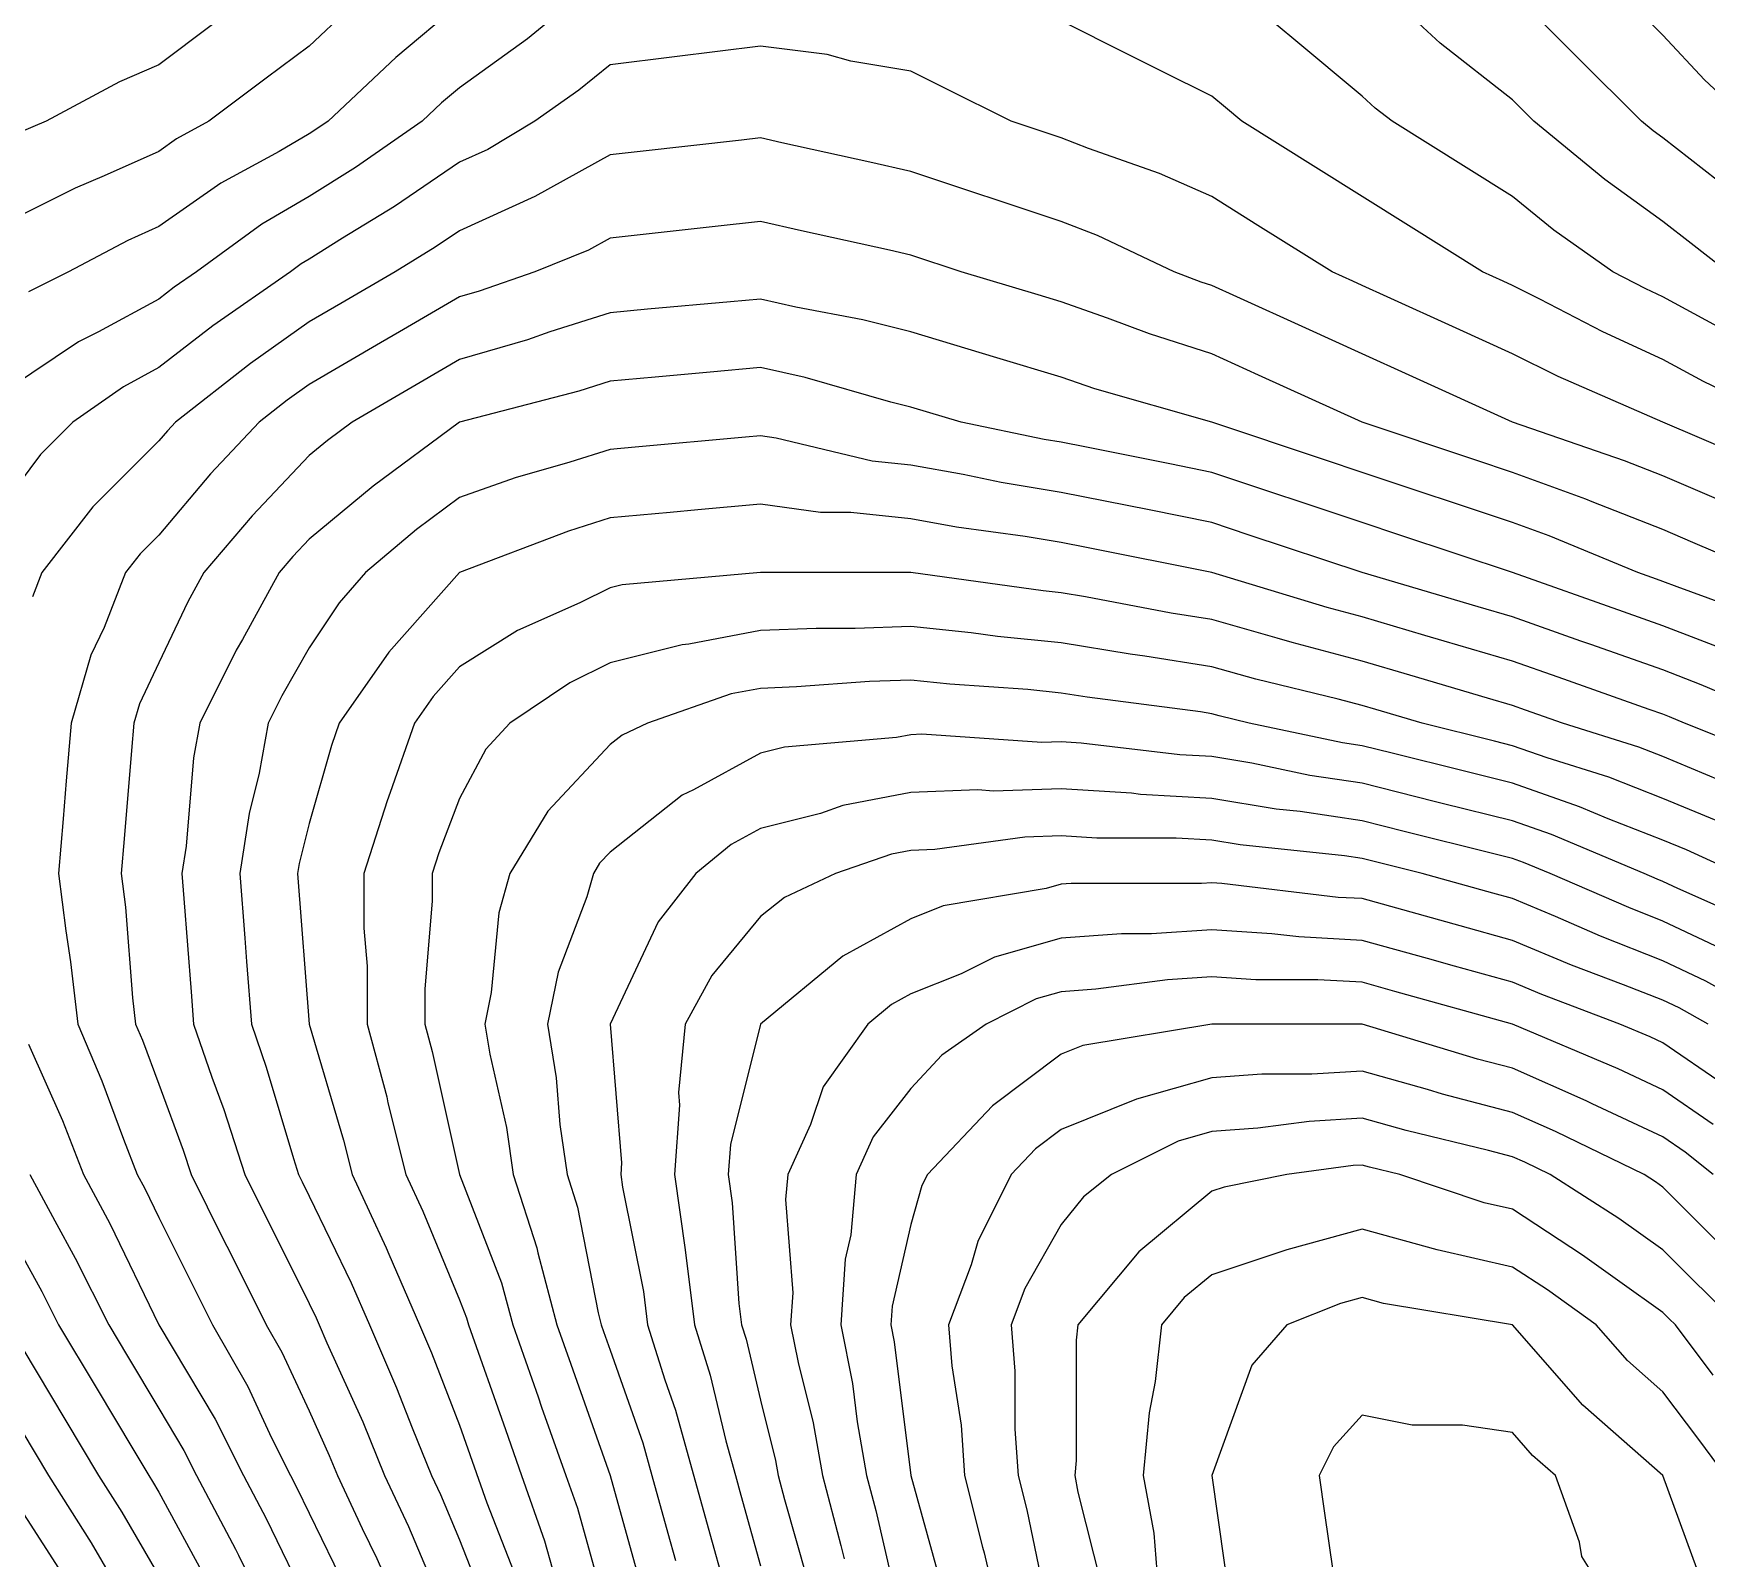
# Model space of a CAD drawing. Header units: inches. Extents: x 794995 to 811195, y 2485918 to 2508058.
# Drawn here: x 795840.2 to 796173.9, y 2489921.8 to 2490225.9 of the extents above; entities that cross this region are included whole.
import ezdxf

# ---------------------------------------------------------------- set-up
doc = ezdxf.new("R2010")
doc.units = ezdxf.units.IN
doc.header["$MEASUREMENT"] = 0
doc.layers.add('contour', color=7, linetype='Continuous')

msp = doc.modelspace()

# ---------------------------------------------------------------- linework, layer by layer
at = {"layer": 'contour'}
for points in [[(795955.16, 2490238.36), (795938.71, 2490224.81), (795925.16, 2490215.03), (795921.52, 2490212), (795917.66, 2490208.36), (795904.39, 2490199.13), (795895.16, 2490193.36), (795885.69, 2490187.84), (795872.66, 2490178.36), (795868.24, 2490175.29), (795865.16, 2490172.91), (795853.16, 2490166.36), (795849.16, 2490164.36), (795835.16, 2490155.03)], [(796176.07, 2490167.45), (796165.16, 2490173.36), (796161.73, 2490174.93), (796155.16, 2490178.36), (796143.43, 2490186.64), (796135.16, 2490193.36), (796125.93, 2490199.13), (796111.16, 2490208.36), (796107.77, 2490210.97), (796105.16, 2490213.36), (796091.52, 2490224.73), (796075.16, 2490238.36)], [(796178.02, 2490178.36), (796170.78, 2490183.99), (796165.16, 2490188.36), (796153.55, 2490196.75), (796139.44, 2490208.36), (796137.3, 2490210.5), (796135.16, 2490212.65), (796120.76, 2490223.96), (796105.16, 2490238.36)], [(796195.16, 2490181.69), (796165.16, 2490205.03), (796163.22, 2490206.43), (796160.87, 2490208.36), (796148.02, 2490221.22), (796135.16, 2490234.07)], [(795902.9, 2490230.62), (795895.16, 2490223.36), (795886.59, 2490216.93), (795875.16, 2490208.36), (795868.69, 2490204.83), (795865.16, 2490202.36), (795854.25, 2490197.45), (795848.49, 2490195.03), (795835.16, 2490188.36)], [(795925.16, 2490231.69), (795912.43, 2490221.09), (795898.91, 2490208.36), (795896.7, 2490206.82), (795895.16, 2490205.86), (795889.16, 2490202.36), (795877.51, 2490196.01), (795865.16, 2490187.36), (795858.95, 2490184.57), (795847.16, 2490178.36), (795839.16, 2490174.36)], [(796182.3, 2490208.36), (796173.43, 2490216.64), (796165.16, 2490225.5), (796158.73, 2490231.93)], [(795875.87, 2490227.65), (795865.16, 2490219.61), (795857.33, 2490216.19), (795842.66, 2490208.36), (795837.38, 2490206.14)], [(796190.16, 2490148.36), (796173.27, 2490156.47), (796165.16, 2490160.86), (796153.16, 2490166.36), (796140.61, 2490172.91), (796135.16, 2490175.63), (796133.28, 2490176.49), (796129.16, 2490178.36), (796114.39, 2490187.59), (796095.93, 2490199.13), (796081.16, 2490208.36), (796077.89, 2490211.09), (796075.16, 2490213.36), (796065.16, 2490218.36), (796058.49, 2490221.7), (796045.16, 2490228.36)], [(796186.16, 2490139.36), (796165.16, 2490148.36), (796144.25, 2490157.45), (796135.16, 2490162), (796123.91, 2490167.11), (796110.16, 2490173.36), (796105.16, 2490175.63), (796103.28, 2490176.49), (796099.16, 2490178.36), (796084.39, 2490187.59), (796075.16, 2490193.36), (796064.72, 2490197.93), (796050.61, 2490202.91), (796045.16, 2490205.03), (796035.16, 2490208.36), (796021.83, 2490215.03), (796015.16, 2490218.36), (796003.16, 2490220.36), (795998.49, 2490221.7), (795985.16, 2490223.36), (795968.02, 2490221.22), (795955.16, 2490219.61), (795948.95, 2490214.57), (795940.16, 2490208.36), (795930.78, 2490202.74), (795925.16, 2490200.18), (795912.19, 2490191.33), (795901.83, 2490185.03), (795895.16, 2490180.86), (795893.58, 2490179.94), (795891.41, 2490178.36), (795875.93, 2490167.59), (795865.16, 2490159.27), (795858.1, 2490155.42), (795848.02, 2490148.36), (795841.59, 2490141.93), (795835.16, 2490133.36)], [(796178.66, 2490131.86), (796165.16, 2490137.65), (796157.47, 2490140.67), (796135.16, 2490148.36), (796114.53, 2490157.74), (796105.16, 2490162), (796093.91, 2490167.11), (796080.16, 2490173.36), (796075.16, 2490175.63), (796073.09, 2490176.29), (796067.66, 2490178.36), (796052.36, 2490185.56), (796045.16, 2490188.36), (796015.16, 2490198.36), (796006.98, 2490200.18), (795989.44, 2490204.07), (795985.16, 2490205.03), (795981.41, 2490204.61), (795961.16, 2490202.36), (795955.16, 2490201.69), (795940.16, 2490193.36), (795925.16, 2490186.54), (795920.29, 2490183.23), (795912.3, 2490178.36), (795901.48, 2490172.05), (795895.16, 2490168.36), (795883.45, 2490160.07), (795868.49, 2490148.36), (795866.87, 2490146.65), (795865.16, 2490144.61), (795852.03, 2490131.49), (795841.83, 2490118.36), (795839.96, 2490113.56)], [(796185.16, 2490118.36), (796171.16, 2490124.36), (796165.16, 2490126.93), (796151.04, 2490132.48), (796149.79, 2490133), (796135.16, 2490138.36), (796127.66, 2490140.86), (796105.16, 2490148.36), (796084.53, 2490157.74), (796075.16, 2490162), (796062.75, 2490165.95), (796054.39, 2490169.13), (796045.16, 2490172.36), (796040.54, 2490173.75), (796025.16, 2490178.36), (796015.16, 2490181.69), (796010.87, 2490182.65), (795993.34, 2490186.54), (795985.16, 2490188.36), (795976.16, 2490187.36), (795955.16, 2490185.03), (795950.87, 2490182.65), (795940.16, 2490178.36), (795929.03, 2490174.49), (795925.16, 2490173.36), (795913.16, 2490166.36), (795909.37, 2490164.15), (795895.16, 2490155.86), (795890.77, 2490152.75), (795885.16, 2490148.36), (795875.44, 2490138.08), (795865.16, 2490125.86), (795861.41, 2490122.11), (795858.49, 2490118.36), (795854.25, 2490107.45), (795851.61, 2490101.91), (795847.66, 2490088.36), (795846.7, 2490076.82), (795846.07, 2490069.27), (795845.16, 2490058.36), (795846.59, 2490046.93), (795847.57, 2490040.78), (795849.01, 2490028.36), (795853.81, 2490017.01), (795858.1, 2490005.42), (795860.87, 2489998.36), (795862.37, 2489995.57), (795865.16, 2489989.79), (795875.87, 2489968.36), (795882.89, 2489956.09), (795887.66, 2489945.86), (795891.41, 2489938.36), (795892.71, 2489935.91), (795895.16, 2489930.86), (795902.51, 2489915.71)], [(796185.83, 2490109.03), (796168.02, 2490115.5), (796165.16, 2490116.6), (796163.85, 2490117.06), (796160.16, 2490118.36), (796142.48, 2490125.68), (796135.16, 2490128.36), (796105.16, 2490138.36), (796097.66, 2490140.86), (796075.16, 2490148.36), (796051.83, 2490155.03), (796045.16, 2490157.36), (796032.3, 2490161.22), (796015.16, 2490166.36), (796005.56, 2490168.76), (795992.22, 2490171.3), (795985.16, 2490172.91), (795979.16, 2490172.36), (795962.66, 2490170.86), (795955.16, 2490170.18), (795943.16, 2490166.36), (795938.71, 2490164.81), (795925.16, 2490160.86), (795917.26, 2490156.26), (795903.73, 2490148.36), (795898.8, 2490144.72), (795895.16, 2490141.69), (795883.81, 2490129.71), (795874.16, 2490118.36), (795870.97, 2490112.56), (795865.16, 2490100.36), (795861.29, 2490092.23), (795860.16, 2490088.36), (795859.7, 2490082.91), (795858.24, 2490065.28), (795857.66, 2490058.36), (795858.49, 2490051.69), (795859.94, 2490033.58), (795860.54, 2490028.36), (795861.92, 2490025.12), (795865.16, 2490016.36), (795870.02, 2490003.23), (795871.59, 2489998.36), (795878.02, 2489985.5), (795879.44, 2489982.65), (795886.59, 2489968.36), (795889.7, 2489962.91), (795895.16, 2489951.22), (795899.16, 2489942.36), (795900.78, 2489938.36), (795905.75, 2489927.77), (795908.63, 2489921.83), (795914.57, 2489908.36)], [(796179.2, 2490102.4), (796165.16, 2490107.77), (796157.33, 2490110.54), (796135.16, 2490118.36), (796112.66, 2490125.86), (796105.16, 2490128.36), (796075.16, 2490138.36), (796066.83, 2490140.03), (796050.16, 2490143.36), (796045.16, 2490144.36), (796041.73, 2490144.93), (796025.16, 2490148.36), (796015.16, 2490151.36), (796011.16, 2490152.36), (795994.05, 2490157.25), (795985.16, 2490159.27), (795975.16, 2490158.36), (795964.16, 2490157.36), (795955.16, 2490156.54), (795948.95, 2490154.57), (795925.16, 2490148.36), (795907.89, 2490135.63), (795895.16, 2490125.03), (795891.92, 2490121.6), (795889.16, 2490118.36), (795881.83, 2490105.03), (795880.61, 2490102.91), (795873.34, 2490088.36), (795872.08, 2490081.44), (795870.61, 2490063.82), (795869.77, 2490058.36), (795870.16, 2490053.36), (795871.59, 2490034.79), (795872.08, 2490028.36), (795875.75, 2490017.77), (795878.13, 2490011.33), (795882.3, 2489998.36), (795895.16, 2489972.65), (795896.55, 2489969.76), (795897.16, 2489968.36), (795898.69, 2489964.83), (795905.83, 2489949.03), (795910.16, 2489938.36), (795914.95, 2489928.15), (795922, 2489911.52)], [(796190.87, 2490088.36), (796172.82, 2490096.02), (796165.16, 2490098.95), (796150.81, 2490104.01), (796148.8, 2490104.73), (796135.16, 2490109.54), (796128.34, 2490111.54), (796105.16, 2490118.36), (796082.66, 2490125.86), (796075.16, 2490128.36), (796062.66, 2490130.86), (796045.16, 2490134.36), (796033.16, 2490136.36), (796025.59, 2490137.93), (796015.16, 2490139.79), (796007.42, 2490140.62), (795988.32, 2490145.2), (795985.16, 2490145.63), (795982.16, 2490145.36), (795960.16, 2490143.36), (795955.16, 2490142.91), (795947.16, 2490140.36), (795936.27, 2490137.25), (795925.16, 2490133.36), (795916.59, 2490126.93), (795906.41, 2490118.36), (795901.16, 2490112.36), (795895.16, 2490103.36), (795889.7, 2490093.82), (795886.98, 2490088.36), (795885.16, 2490078.36), (795883.16, 2490070.36), (795881.31, 2490058.36), (795882.3, 2490045.5), (795882.66, 2490040.86), (795883.62, 2490028.36), (795886.59, 2490019.79), (795892, 2490001.52), (795893.02, 2489998.36), (795893.73, 2489996.93), (795895.16, 2489994.07), (795903.53, 2489976.73), (795907.16, 2489968.36), (795912.6, 2489955.8), (795915.69, 2489947.84), (795919.53, 2489938.36), (795921.33, 2489934.53), (795925.16, 2489925.5), (795929.96, 2489913.16)], [(796187.81, 2490081.02), (796169.44, 2490088.36), (796166.44, 2490089.64), (796165.16, 2490090.13), (796162.43, 2490091.09), (796144.29, 2490097.49), (796135.16, 2490100.71), (796121.52, 2490104.73), (796117.66, 2490105.86), (796105.16, 2490109.54), (796098.18, 2490111.38), (796075.16, 2490118.36), (796050.16, 2490123.36), (796045.16, 2490124.36), (796037.96, 2490125.56), (796024.25, 2490127.45), (796015.16, 2490129.07), (796003.16, 2490130.36), (795997.16, 2490130.36), (795985.16, 2490132), (795972.66, 2490130.86), (795967.16, 2490130.36), (795955.16, 2490129.27), (795946.88, 2490126.64), (795925.16, 2490118.36), (795911.04, 2490102.48), (795901.16, 2490088.36), (795899.6, 2490083.92), (795895.16, 2490068.36), (795893.16, 2490060.36), (795892.85, 2490058.36), (795895.16, 2490028.36), (795902.02, 2490005.22), (795903.73, 2489998.36), (795910.53, 2489983.73), (795911.04, 2489982.48), (795917.16, 2489968.36), (795919.58, 2489962.78), (795925.16, 2489948.36), (795930.61, 2489932.91), (795935.96, 2489919.16)], [(796176.59, 2490076.93), (796165.16, 2490081.69), (796160.36, 2490083.56), (796145.16, 2490088.36), (796137.77, 2490090.97), (796135.16, 2490091.89), (796130.16, 2490093.36), (796114.7, 2490097.91), (796105.16, 2490100.71), (796091.21, 2490104.41), (796088.2, 2490105.32), (796075.16, 2490108.99), (796067.05, 2490110.25), (796049.96, 2490113.56), (796045.16, 2490114.36), (796041.52, 2490114.72), (796015.16, 2490118.36), (795985.16, 2490118.36), (795957.56, 2490115.96), (795955.16, 2490115.36), (795949.16, 2490112.36), (795936.7, 2490106.82), (795925.16, 2490099.61), (795919.86, 2490093.65), (795916.16, 2490088.36), (795911.31, 2490074.51), (795910.68, 2490072.84), (795906.07, 2490058.36), (795906.07, 2490047.45), (795906.7, 2490039.9), (795906.7, 2490028.36), (795910.61, 2490013.82), (795910.87, 2490012.65), (795914.44, 2489998.36), (795917.84, 2489991.04), (795925.16, 2489973.36), (795926.55, 2489969.76), (795926.92, 2489968.36), (795934.29, 2489947.49), (795937.51, 2489938.36), (795942.12, 2489925.32), (795943.62, 2489919.9)], [(796175.75, 2490068.95), (796165.16, 2490073.36), (796154.36, 2490077.56), (796142.08, 2490081.44), (796135.16, 2490083.86), (796131.56, 2490084.76), (796117.16, 2490088.36), (796107.89, 2490091.09), (796105.16, 2490091.89), (796100.36, 2490093.16), (796083.94, 2490097.14), (796075.16, 2490099.61), (796061.83, 2490101.7), (796058.87, 2490102.08), (796045.16, 2490104.36), (796032.43, 2490105.63), (796027.16, 2490106.36), (796015.16, 2490107.65), (796004.05, 2490107.25), (795996.27, 2490107.25), (795985.16, 2490106.82), (795970.87, 2490104.08), (795969.56, 2490103.96), (795955.16, 2490100.36), (795947.16, 2490096.36), (795935.16, 2490088.36), (795930.38, 2490083.14), (795925.16, 2490073.36), (795921.02, 2490062.5), (795919.7, 2490058.36), (795919.7, 2490052.91), (795918.24, 2490035.28), (795918.24, 2490028.36), (795919.7, 2490022.91), (795925.16, 2489998.36), (795933.53, 2489976.73), (795935.75, 2489968.36), (795940.81, 2489954.01), (795941.52, 2489952), (795946.34, 2489938.36), (795948.64, 2489931.84), (795955.16, 2489908.36)], [(796180.16, 2490058.36), (796169.86, 2490063.07), (796165.16, 2490065.03), (796154.25, 2490069.27), (796148.49, 2490071.7), (796135.16, 2490076.36), (796125.56, 2490078.76), (796111.16, 2490082.36), (796105.16, 2490083.86), (796101.25, 2490084.45), (796082.66, 2490088.36), (796076.62, 2490089.82), (796075.16, 2490090.24), (796072.94, 2490090.58), (796050.3, 2490093.5), (796045.16, 2490094.36), (796038.49, 2490095.03), (796022.9, 2490096.1), (796015.16, 2490096.93), (796006.88, 2490096.64), (795992.36, 2490095.56), (795985.16, 2490095.28), (795979.35, 2490094.17), (795962.66, 2490088.36), (795957.56, 2490085.96), (795955.16, 2490084.07), (795942.75, 2490070.78), (795935.16, 2490058.36), (795932.98, 2490050.54), (795931.48, 2490034.68), (795930.16, 2490028.36), (795931.16, 2490022.36), (795934.53, 2490007.74), (795935.87, 2489998.36), (795940.56, 2489983.77), (795940.76, 2489982.76), (795944.57, 2489968.36), (795947.33, 2489960.54), (795955.16, 2489938.36), (795961.68, 2489914.88)], [(796184.77, 2490047.98), (796168.16, 2490055.36), (796165.16, 2490056.78), (796164.03, 2490057.23), (796161.41, 2490058.36), (796142.94, 2490066.14), (796135.16, 2490068.86), (796121.16, 2490072.36), (796119.56, 2490072.76), (796105.16, 2490076.36), (796094.72, 2490077.93), (796083.16, 2490080.36), (796075.16, 2490081.69), (796068.84, 2490082.05), (796049.16, 2490084.36), (796045.16, 2490084.61), (796041.29, 2490084.49), (796017.38, 2490086.14), (796015.16, 2490086.05), (796012.3, 2490085.5), (795989.96, 2490083.56), (795985.16, 2490082.36), (795971.83, 2490075.03), (795969.56, 2490073.96), (795955.16, 2490062.65), (795953.09, 2490060.43), (795951.83, 2490058.36), (795950.54, 2490053.75), (795944.81, 2490038.71), (795942.66, 2490028.36), (795944.44, 2490017.65), (795945.16, 2490008.36), (795946.59, 2489998.36), (795948.67, 2489991.88), (795952.76, 2489970.76), (795953.39, 2489968.36), (795953.85, 2489967.06), (795955.16, 2489963.36), (795961.68, 2489944.88), (795963.49, 2489938.36), (795966.7, 2489926.82), (795968.2, 2489921.4)], [(796179.09, 2490042.29), (796165.16, 2490048.89), (796158.37, 2490051.57), (796142.66, 2490058.36), (796137.38, 2490060.58), (796135.16, 2490061.36), (796131.16, 2490062.36), (796113.56, 2490066.76), (796105.16, 2490068.86), (796092.81, 2490070.71), (796088.02, 2490071.22), (796075.16, 2490073.36), (796060.95, 2490074.15), (796059.16, 2490074.36), (796045.16, 2490075.24), (796031.61, 2490074.81), (796028.49, 2490075.03), (796015.16, 2490074.51), (796001.61, 2490071.91), (795997.16, 2490070.36), (795985.16, 2490067.36), (795979.35, 2490064.17), (795972.3, 2490058.36), (795964.76, 2490048.76), (795955.16, 2490028.36), (795957.47, 2490000.67), (795957.3, 2489998.36), (795957.66, 2489995.86), (795961.83, 2489975.03), (795962.66, 2489968.36), (795966.07, 2489957.45), (795968.2, 2489951.4), (795974.72, 2489927.93), (795978.24, 2489915.28)], [(796189.16, 2490028.36), (796173.73, 2490036.93), (796165.16, 2490040.99), (796152.71, 2490045.91), (796143.73, 2490049.79), (796135.16, 2490053.36), (796131.25, 2490054.45), (796117.16, 2490058.36), (796107.56, 2490060.76), (796105.16, 2490061.36), (796101.63, 2490061.89), (796080.87, 2490064.08), (796075.16, 2490065.03), (796068.1, 2490065.42), (796052.22, 2490065.42), (796045.16, 2490065.86), (796037.89, 2490065.63), (796019.96, 2490063.16), (796015.16, 2490062.98), (796011.29, 2490062.23), (796000.16, 2490058.36), (795989.96, 2490053.56), (795985.16, 2490049.79), (795975.48, 2490038.04), (795970.16, 2490028.36), (795968.8, 2490014.73), (795969.01, 2490012.21), (795968.02, 2489998.36), (795970.16, 2489983.36), (795972.03, 2489968.36), (795975.16, 2489958.36), (795978.24, 2489945.28), (795980.16, 2489938.36), (795981.25, 2489934.45), (795985.16, 2489920.36)], [(796174.16, 2490028.36), (796168.37, 2490031.57), (796165.16, 2490033.1), (796157.33, 2490036.19), (796146.92, 2490040.13), (796135.16, 2490045.03), (796124.72, 2490047.93), (796112.08, 2490051.44), (796105.16, 2490053.36), (796100.42, 2490053.62), (796077.16, 2490056.36), (796075.16, 2490056.49), (796073.16, 2490056.36), (796047.16, 2490056.36), (796045.16, 2490056.22), (796042.16, 2490055.36), (796021.59, 2490051.93), (796015.16, 2490049.36), (796001.61, 2490041.91), (795985.16, 2490028.36), (795979.16, 2490004.36), (795978.73, 2489998.36), (795979.53, 2489992.74), (795980.87, 2489972.65), (795981.41, 2489968.36), (795982.3, 2489965.5), (795985.16, 2489953.36), (795988.16, 2489941.36), (795988.69, 2489938.36), (795989.96, 2489933.56), (795994.49, 2489917.69)], [(796177.16, 2490016.36), (796165.16, 2490024.61), (796162.61, 2490025.81), (796156.59, 2490028.36), (796141.04, 2490034.24), (796135.16, 2490036.69), (796123.62, 2490039.9), (796118.2, 2490041.4), (796105.16, 2490045.03), (796092.53, 2490045.73), (796087.16, 2490046.36), (796075.16, 2490047.11), (796063.16, 2490046.36), (796057.16, 2490046.36), (796045.16, 2490045.5), (796031.83, 2490041.7), (796025.16, 2490038.36), (796015.16, 2490034.36), (796011.29, 2490032.23), (796006.59, 2490028.36), (795997.66, 2490015.86), (795995.16, 2490008.36), (795990.61, 2489998.36), (795990.16, 2489993.36), (795991.59, 2489974.79), (795991.16, 2489968.36), (795992.66, 2489960.86), (795995.66, 2489948.86), (795997.51, 2489938.36), (796001.21, 2489924.41), (796001.83, 2489921.7)], [(796175.16, 2490008.36), (796165.16, 2490015.24), (796156.22, 2490019.43), (796135.16, 2490028.36), (796111.68, 2490034.88), (796105.16, 2490036.69), (796096.34, 2490037.19), (796083.98, 2490037.19), (796075.16, 2490037.74), (796066.34, 2490037.19), (796052.08, 2490035.28), (796045.16, 2490034.79), (796040.16, 2490033.36), (796030.16, 2490028.36), (796021.37, 2490022.15), (796015.16, 2490015.5), (796007.66, 2490005.86), (796004.25, 2489998.36), (796003.16, 2489986.36), (796002.03, 2489981.49), (796001.16, 2489968.36), (796003.49, 2489956.69), (796004.44, 2489949.07), (796006.34, 2489938.36), (796008.18, 2489931.38), (796012.94, 2489910.58)], [(796175.16, 2489998.36), (796169.6, 2490002.81), (796165.16, 2490005.86), (796151.04, 2490012.48), (796149.85, 2490013.06), (796135.16, 2490019.54), (796128.18, 2490021.38), (796105.16, 2490028.36), (796075.16, 2490028.36), (796049.44, 2490024.07), (796045.16, 2490022.36), (796031.44, 2490012.08), (796018.49, 2489998.36), (796017.38, 2489996.14), (796015.16, 2489988.36), (796011.41, 2489972.11), (796011.16, 2489968.36), (796011.83, 2489965.03), (796015.16, 2489938.36), (796021.65, 2489914.85)], [(795839.16, 2490024.36), (795845.93, 2490009.13), (795850.16, 2489998.36), (795855.39, 2489988.59), (795865.16, 2489968.36), (795876.41, 2489949.61), (795882.03, 2489938.36), (795886.59, 2489929.79), (795895.16, 2489912.11)], [(796178.91, 2489982.11), (796165.16, 2489995.86), (796163.7, 2489996.9), (796161.41, 2489998.36), (796143.73, 2490006.93), (796135.16, 2490010.71), (796121.21, 2490014.41), (796118.2, 2490015.32), (796105.16, 2490018.99), (796095.16, 2490018.36), (796085.16, 2490018.36), (796075.16, 2490017.65), (796060.16, 2490013.36), (796045.16, 2490007.36), (796040.02, 2490003.5), (796035.16, 2489998.36), (796028.49, 2489985.03), (796027.16, 2489980.36), (796022.66, 2489968.36), (796023.34, 2489960.18), (796025.16, 2489948.36), (796025.87, 2489938.36), (796029.44, 2489924.08), (796029.75, 2489922.96), (796033.16, 2489908.36)], [(796180.16, 2489968.36), (796165.16, 2489983.36), (796156.38, 2489989.58), (796142.66, 2489998.36), (796137.61, 2490000.81), (796135.16, 2490001.89), (796130.36, 2490003.16), (796113.94, 2490007.14), (796105.16, 2490009.61), (796094.57, 2490008.95), (796084.39, 2490007.59), (796075.16, 2490006.93), (796068.49, 2490005.03), (796055.16, 2489998.36), (796049.6, 2489993.92), (796045.16, 2489988.36), (796037.89, 2489975.63), (796035.16, 2489968.36), (796035.93, 2489959.13), (796035.93, 2489947.59), (796036.59, 2489938.36), (796038.3, 2489931.5), (796042.55, 2489910.97)], [(796175.16, 2489958.36), (796167.66, 2489968.36), (796166.41, 2489969.61), (796165.16, 2489970.86), (796156.59, 2489976.93), (796149.11, 2489982.31), (796135.16, 2489991.44), (796129.53, 2489992.74), (796112.66, 2489998.36), (796106.62, 2489999.82), (796105.16, 2490000.24), (796103.39, 2490000.13), (796090.16, 2489998.36), (796077.66, 2489995.86), (796075.16, 2489995.03), (796060.61, 2489982.91), (796048.49, 2489968.36), (796048.16, 2489965.36), (796048.16, 2489941.36), (796047.89, 2489938.36), (796048.49, 2489935.03), (796053.16, 2489916.36)], [(795839.44, 2489998.36), (795844.39, 2489989.13), (795848.49, 2489981.7), (795855.16, 2489968.36), (795858.91, 2489962.11), (795865.16, 2489951.7), (795870.16, 2489943.36), (795872.66, 2489938.36), (795880.46, 2489923.67), (795881.04, 2489922.48), (795890.45, 2489903.66)], [(795835.16, 2489987.11), (795841.83, 2489975.03), (795845.16, 2489968.36), (795852.66, 2489955.86), (795860.16, 2489943.36), (795863.16, 2489938.36), (795863.93, 2489937.14), (795865.16, 2489935.03), (795874.57, 2489917.77)], [(796177.66, 2489938.36), (796172.3, 2489945.5), (796165.16, 2489955.03), (796158.1, 2489961.3), (796151.83, 2489968.36), (796142.14, 2489975.34), (796135.16, 2489979.9), (796120.16, 2489983.36), (796105.16, 2489987.45), (796090.16, 2489983.36), (796075.16, 2489978.36), (796069.7, 2489973.82), (796065.16, 2489968.36), (796063.91, 2489957.11), (796062.66, 2489950.86), (796061.52, 2489938.36), (796063.62, 2489926.82), (796064.25, 2489919.27)], [(796173.16, 2489916.36), (796165.16, 2489938.36), (796149.16, 2489952.36), (796135.16, 2489968.36), (796109.44, 2489972.65), (796105.16, 2489973.82), (796100.87, 2489972.65), (796090.16, 2489968.36), (796083.16, 2489960.36), (796075.16, 2489938.36), (796078.91, 2489912.11)], [(795835.16, 2489968.36), (795846.41, 2489949.61), (795853.16, 2489938.36), (795857.81, 2489931.02), (795865.16, 2489918.36)], [(795835.16, 2489951.7), (795843.16, 2489938.36), (795851.69, 2489924.89), (795855.93, 2489917.59)], [(796157.66, 2489908.36), (796149.01, 2489922.21), (796148.49, 2489925.03), (796143.73, 2489938.36), (796139.16, 2489942.36), (796135.16, 2489946.93), (796125.16, 2489948.36), (796115.16, 2489948.36), (796105.16, 2489950.36), (796099.44, 2489944.08), (796096.59, 2489938.36), (796097.66, 2489930.86), (796100.16, 2489913.36)], [(795835.16, 2489935.36), (795845.75, 2489918.95)]]:
    msp.add_lwpolyline(points, dxfattribs=at)

doc.saveas('drawing.dxf')
